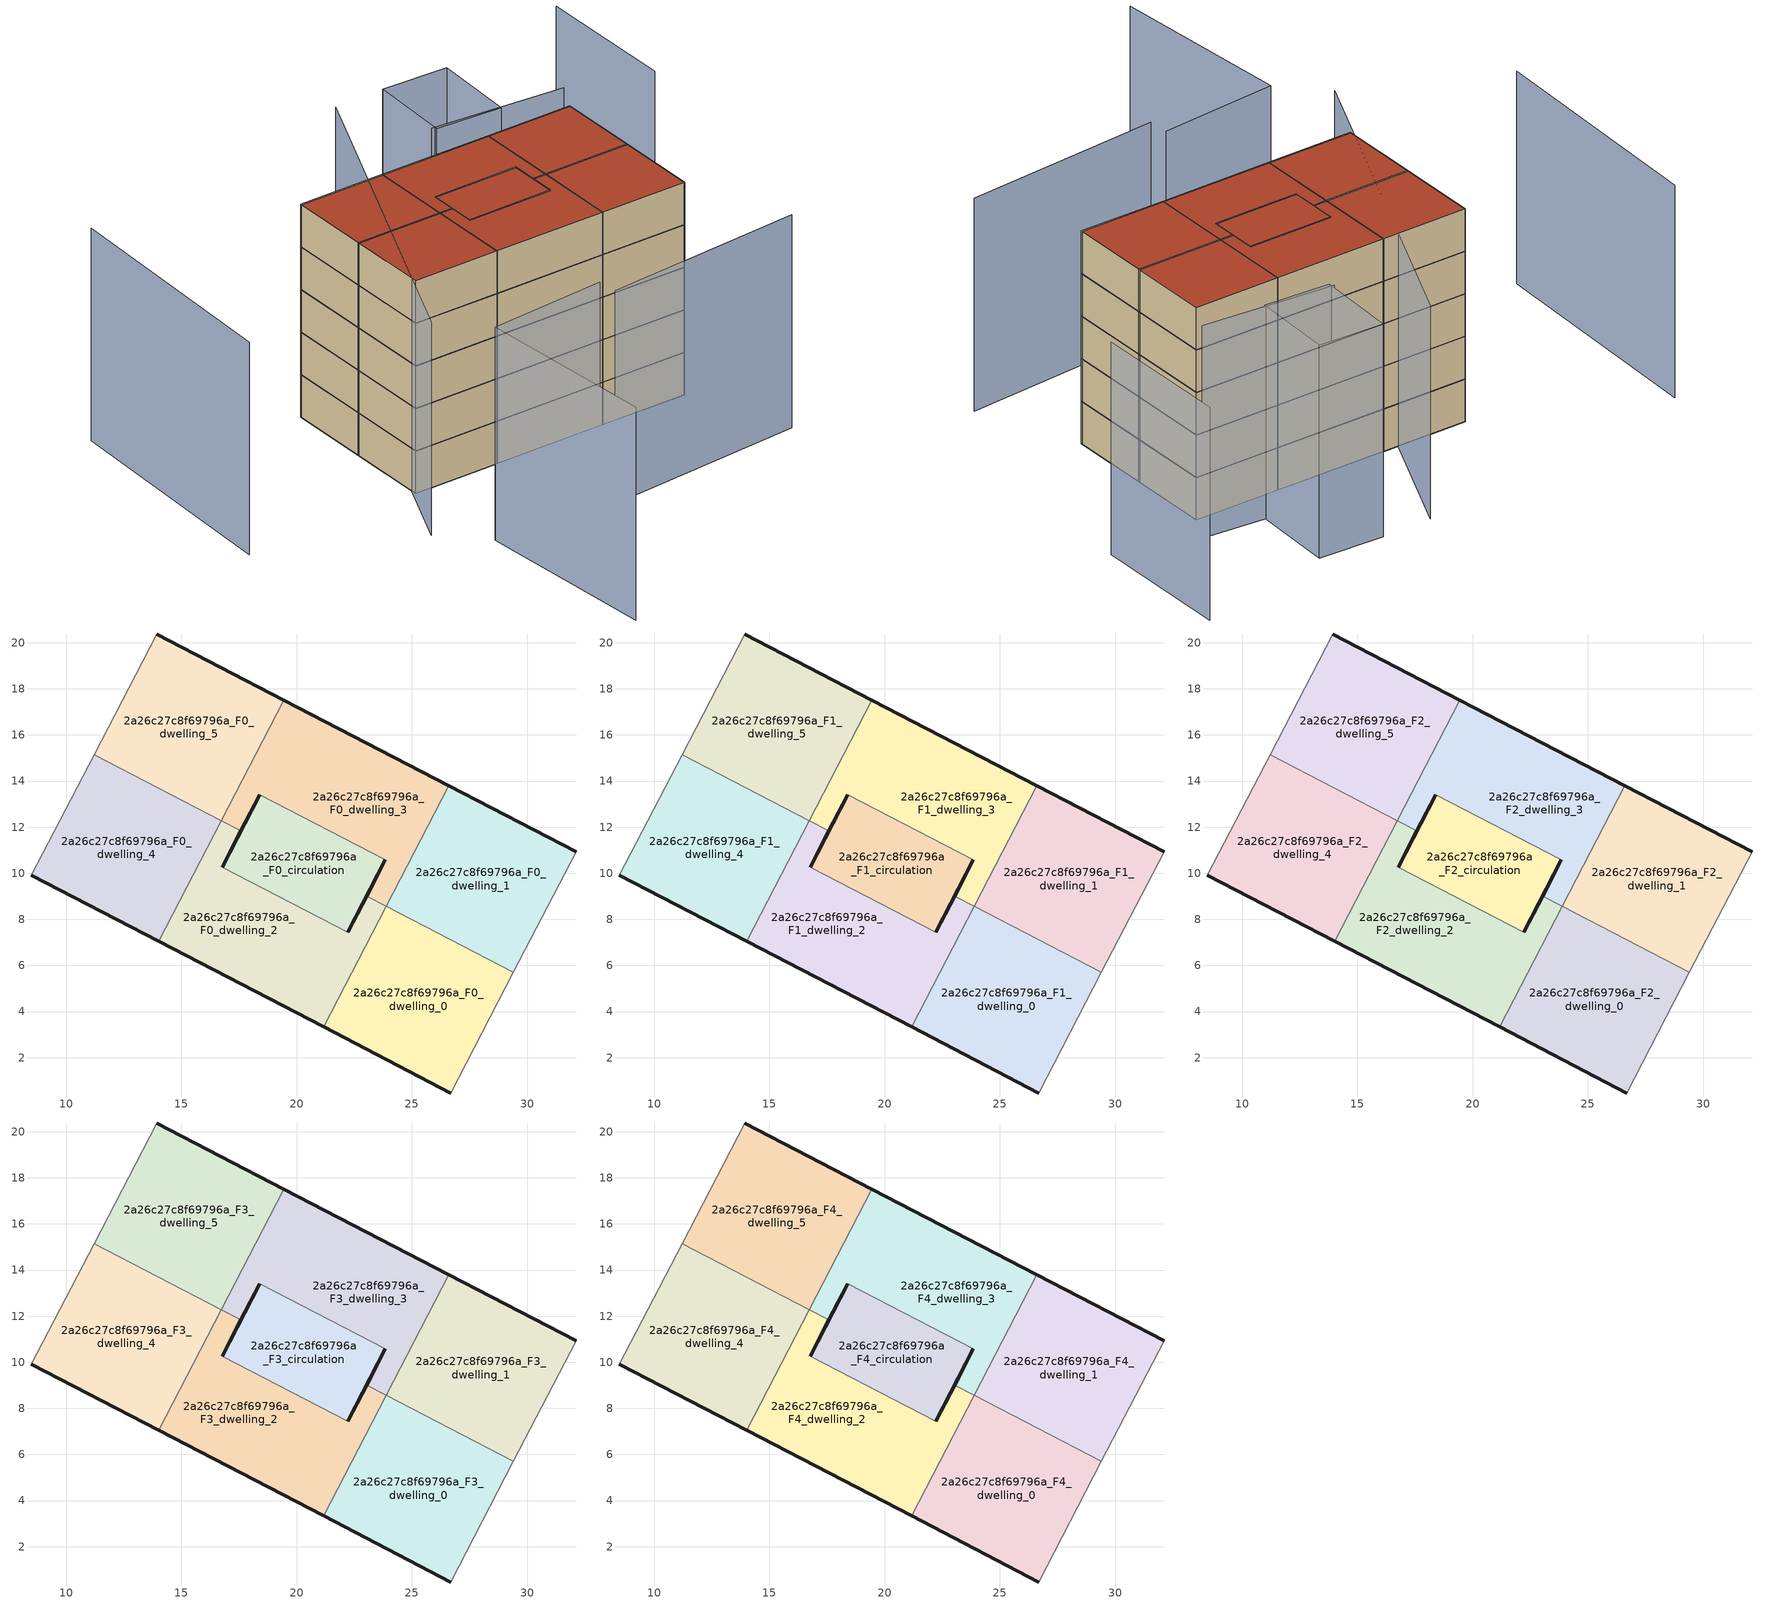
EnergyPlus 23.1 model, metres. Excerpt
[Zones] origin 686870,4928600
2a26c27c8f69796a_F0_dwelling_0
 floor ground (EU_floor_Construction): 26.68,0.47 29.4,5.7 23.88,8.57 21.16,3.33 z0
 wall outside (EU_wall_Construction): 26.68,0.47 21.16,3.33 z0:3
 wall to 2a26c27c8f69796a_F0_dwelling_2 (EU_wall_Construction): 21.16,3.33 23.88,8.57 z0:3
 wall to 2a26c27c8f69796a_F0_dwelling_1 (EU_wall_Construction): 23.88,8.57 29.4,5.7 z0:3
 wall adiabatic (EU_wall_Construction): 29.4,5.7 26.68,0.47 z0:3
2a26c27c8f69796a_F0_dwelling_1
 floor ground (EU_floor_Construction): 29.4,5.7 32.12,10.93 26.6,13.8 23.88,8.57 z0
 wall outside (EU_wall_Construction): 26.6,13.8 32.12,10.93 z0:3
 wall to 2a26c27c8f69796a_F0_dwelling_3 (EU_wall_Construction): 23.88,8.57 26.6,13.8 z0:3
 wall adiabatic (EU_wall_Construction): 32.12,10.93 29.4,5.7 z0:3
2a26c27c8f69796a_F0_dwelling_2
 floor ground (EU_floor_Construction): 21.16,3.33 23.88,8.57 23.03,9.01 22.22,7.44 16.76,10.27 17.58,11.84 16.73,12.28 14.01,7.05 z0
 wall outside (EU_wall_Construction): 17.58,11.84 16.76,10.27 / 22.22,7.44 23.03,9.01 / 21.16,3.33 14.01,7.05 z0:3
 wall to 2a26c27c8f69796a_F0_dwelling_4 (EU_wall_Construction): 14.01,7.05 16.73,12.28 z0:3
 wall to 2a26c27c8f69796a_F0_dwelling_3 (EU_wall_Construction): 16.73,12.28 17.58,11.84 / 23.03,9.01 23.88,8.57 z0:3
 wall to 2a26c27c8f69796a_F0_circulation (EU_wall_Construction): 16.76,10.27 22.22,7.44 z0:3
2a26c27c8f69796a_F0_dwelling_3
 floor ground (EU_floor_Construction): 23.88,8.57 26.6,13.8 19.44,17.51 16.73,12.28 17.58,11.84 18.39,13.41 23.85,10.58 23.03,9.01 z0
 wall outside (EU_wall_Construction): 23.03,9.01 23.85,10.58 / 18.39,13.41 17.58,11.84 / 19.44,17.51 26.6,13.8 z0:3
 wall to 2a26c27c8f69796a_F0_circulation (EU_wall_Construction): 23.85,10.58 18.39,13.41 z0:3
 wall to 2a26c27c8f69796a_F0_dwelling_5 (EU_wall_Construction): 16.73,12.28 19.44,17.51 z0:3
2a26c27c8f69796a_F0_dwelling_4
 floor ground (EU_floor_Construction): 14.01,7.05 16.73,12.28 11.21,15.15 8.49,9.92 z0
 wall outside (EU_wall_Construction): 14.01,7.05 8.49,9.92 z0:3
 wall adiabatic (EU_wall_Construction): 8.49,9.92 11.21,15.15 z0:3
 wall to 2a26c27c8f69796a_F0_dwelling_5 (EU_wall_Construction): 11.21,15.15 16.73,12.28 z0:3
2a26c27c8f69796a_F0_dwelling_5
 floor ground (EU_floor_Construction): 16.73,12.28 19.44,17.51 13.93,20.38 11.21,15.15 z0
 wall outside (EU_wall_Construction): 13.93,20.38 19.44,17.51 z0:3
 wall adiabatic (EU_wall_Construction): 11.21,15.15 13.93,20.38 z0:3
2a26c27c8f69796a_F0_circulation
 floor ground (EU_floor_Construction): 22.22,7.44 23.85,10.58 18.39,13.41 16.76,10.27 z0
 wall outside (EU_wall_Construction): 23.85,10.58 22.22,7.44 / 16.76,10.27 18.39,13.41 z0:3
2a26c27c8f69796a_F1_dwelling_0
 floor to 2a26c27c8f69796a_F0_dwelling_0 (EU_floor_Construction): 26.68,0.47 29.4,5.7 23.88,8.57 21.16,3.33 z3
 wall outside (EU_wall_Construction): 26.68,0.47 21.16,3.33 z3:6
 wall to 2a26c27c8f69796a_F1_dwelling_2 (EU_wall_Construction): 21.16,3.33 23.88,8.57 z3:6
 wall to 2a26c27c8f69796a_F1_dwelling_1 (EU_wall_Construction): 23.88,8.57 29.4,5.7 z3:6
 wall adiabatic (EU_wall_Construction): 29.4,5.7 26.68,0.47 z3:6
2a26c27c8f69796a_F1_dwelling_1
 floor to 2a26c27c8f69796a_F0_dwelling_1 (EU_floor_Construction): 29.4,5.7 32.12,10.93 26.6,13.8 23.88,8.57 z3
 wall outside (EU_wall_Construction): 26.6,13.8 32.12,10.93 z3:6
 wall to 2a26c27c8f69796a_F1_dwelling_3 (EU_wall_Construction): 23.88,8.57 26.6,13.8 z3:6
 wall adiabatic (EU_wall_Construction): 32.12,10.93 29.4,5.7 z3:6
2a26c27c8f69796a_F1_dwelling_2
 floor to 2a26c27c8f69796a_F0_dwelling_2 (EU_floor_Construction): 21.16,3.33 23.88,8.57 23.03,9.01 22.22,7.44 16.76,10.27 17.58,11.84 16.73,12.28 14.01,7.05 z3
 wall outside (EU_wall_Construction): 17.58,11.84 16.76,10.27 / 22.22,7.44 23.03,9.01 / 21.16,3.33 14.01,7.05 z3:6
 wall to 2a26c27c8f69796a_F1_dwelling_4 (EU_wall_Construction): 14.01,7.05 16.73,12.28 z3:6
 wall to 2a26c27c8f69796a_F1_dwelling_3 (EU_wall_Construction): 16.73,12.28 17.58,11.84 / 23.03,9.01 23.88,8.57 z3:6
 wall to 2a26c27c8f69796a_F1_circulation (EU_wall_Construction): 16.76,10.27 22.22,7.44 z3:6
2a26c27c8f69796a_F1_dwelling_3
 floor to 2a26c27c8f69796a_F0_dwelling_3 (EU_floor_Construction): 23.88,8.57 26.6,13.8 19.44,17.51 16.73,12.28 17.58,11.84 18.39,13.41 23.85,10.58 23.03,9.01 z3
 wall outside (EU_wall_Construction): 23.03,9.01 23.85,10.58 / 18.39,13.41 17.58,11.84 / 19.44,17.51 26.6,13.8 z3:6
 wall to 2a26c27c8f69796a_F1_circulation (EU_wall_Construction): 23.85,10.58 18.39,13.41 z3:6
 wall to 2a26c27c8f69796a_F1_dwelling_5 (EU_wall_Construction): 16.73,12.28 19.44,17.51 z3:6
2a26c27c8f69796a_F1_dwelling_4
 floor to 2a26c27c8f69796a_F0_dwelling_4 (EU_floor_Construction): 14.01,7.05 16.73,12.28 11.21,15.15 8.49,9.92 z3
 wall outside (EU_wall_Construction): 14.01,7.05 8.49,9.92 z3:6
 wall adiabatic (EU_wall_Construction): 8.49,9.92 11.21,15.15 z3:6
 wall to 2a26c27c8f69796a_F1_dwelling_5 (EU_wall_Construction): 11.21,15.15 16.73,12.28 z3:6
2a26c27c8f69796a_F1_dwelling_5
 floor to 2a26c27c8f69796a_F0_dwelling_5 (EU_floor_Construction): 16.73,12.28 19.44,17.51 13.93,20.38 11.21,15.15 z3
 wall outside (EU_wall_Construction): 13.93,20.38 19.44,17.51 z3:6
 wall adiabatic (EU_wall_Construction): 11.21,15.15 13.93,20.38 z3:6
2a26c27c8f69796a_F1_circulation
 floor to 2a26c27c8f69796a_F0_circulation (EU_floor_Construction): 22.22,7.44 23.85,10.58 18.39,13.41 16.76,10.27 z3
 wall outside (EU_wall_Construction): 23.85,10.58 22.22,7.44 / 16.76,10.27 18.39,13.41 z3:6
2a26c27c8f69796a_F2_dwelling_0
 floor to 2a26c27c8f69796a_F1_dwelling_0 (EU_floor_Construction): 26.68,0.47 29.4,5.7 23.88,8.57 21.16,3.33 z6
 wall outside (EU_wall_Construction): 26.68,0.47 21.16,3.33 z6:9
 wall to 2a26c27c8f69796a_F2_dwelling_2 (EU_wall_Construction): 21.16,3.33 23.88,8.57 z6:9
 wall to 2a26c27c8f69796a_F2_dwelling_1 (EU_wall_Construction): 23.88,8.57 29.4,5.7 z6:9
 wall adiabatic (EU_wall_Construction): 29.4,5.7 26.68,0.47 z6:9
2a26c27c8f69796a_F2_dwelling_1
 floor to 2a26c27c8f69796a_F1_dwelling_1 (EU_floor_Construction): 29.4,5.7 32.12,10.93 26.6,13.8 23.88,8.57 z6
 wall outside (EU_wall_Construction): 26.6,13.8 32.12,10.93 z6:9
 wall to 2a26c27c8f69796a_F2_dwelling_3 (EU_wall_Construction): 23.88,8.57 26.6,13.8 z6:9
 wall adiabatic (EU_wall_Construction): 32.12,10.93 29.4,5.7 z6:9
2a26c27c8f69796a_F2_dwelling_2
 floor to 2a26c27c8f69796a_F1_dwelling_2 (EU_floor_Construction): 21.16,3.33 23.88,8.57 23.03,9.01 22.22,7.44 16.76,10.27 17.58,11.84 16.73,12.28 14.01,7.05 z6
 wall outside (EU_wall_Construction): 17.58,11.84 16.76,10.27 / 22.22,7.44 23.03,9.01 / 21.16,3.33 14.01,7.05 z6:9
 wall to 2a26c27c8f69796a_F2_dwelling_4 (EU_wall_Construction): 14.01,7.05 16.73,12.28 z6:9
 wall to 2a26c27c8f69796a_F2_dwelling_3 (EU_wall_Construction): 16.73,12.28 17.58,11.84 / 23.03,9.01 23.88,8.57 z6:9
 wall to 2a26c27c8f69796a_F2_circulation (EU_wall_Construction): 16.76,10.27 22.22,7.44 z6:9
2a26c27c8f69796a_F2_dwelling_3
 floor to 2a26c27c8f69796a_F1_dwelling_3 (EU_floor_Construction): 23.88,8.57 26.6,13.8 19.44,17.51 16.73,12.28 17.58,11.84 18.39,13.41 23.85,10.58 23.03,9.01 z6
 wall outside (EU_wall_Construction): 23.03,9.01 23.85,10.58 / 18.39,13.41 17.58,11.84 / 19.44,17.51 26.6,13.8 z6:9
 wall to 2a26c27c8f69796a_F2_circulation (EU_wall_Construction): 23.85,10.58 18.39,13.41 z6:9
 wall to 2a26c27c8f69796a_F2_dwelling_5 (EU_wall_Construction): 16.73,12.28 19.44,17.51 z6:9
2a26c27c8f69796a_F2_dwelling_4
 floor to 2a26c27c8f69796a_F1_dwelling_4 (EU_floor_Construction): 14.01,7.05 16.73,12.28 11.21,15.15 8.49,9.92 z6
 wall outside (EU_wall_Construction): 14.01,7.05 8.49,9.92 z6:9
 wall adiabatic (EU_wall_Construction): 8.49,9.92 11.21,15.15 z6:9
 wall to 2a26c27c8f69796a_F2_dwelling_5 (EU_wall_Construction): 11.21,15.15 16.73,12.28 z6:9
2a26c27c8f69796a_F2_dwelling_5
 floor to 2a26c27c8f69796a_F1_dwelling_5 (EU_floor_Construction): 16.73,12.28 19.44,17.51 13.93,20.38 11.21,15.15 z6
 wall outside (EU_wall_Construction): 13.93,20.38 19.44,17.51 z6:9
 wall adiabatic (EU_wall_Construction): 11.21,15.15 13.93,20.38 z6:9
2a26c27c8f69796a_F2_circulation
 floor to 2a26c27c8f69796a_F1_circulation (EU_floor_Construction): 22.22,7.44 23.85,10.58 18.39,13.41 16.76,10.27 z6
 wall outside (EU_wall_Construction): 23.85,10.58 22.22,7.44 / 16.76,10.27 18.39,13.41 z6:9
2a26c27c8f69796a_F3_dwelling_0
 floor to 2a26c27c8f69796a_F2_dwelling_0 (EU_floor_Construction): 26.68,0.47 29.4,5.7 23.88,8.57 21.16,3.33 z9
 wall outside (EU_wall_Construction): 26.68,0.47 21.16,3.33 z9:12
 wall to 2a26c27c8f69796a_F3_dwelling_2 (EU_wall_Construction): 21.16,3.33 23.88,8.57 z9:12
 wall to 2a26c27c8f69796a_F3_dwelling_1 (EU_wall_Construction): 23.88,8.57 29.4,5.7 z9:12
 wall adiabatic (EU_wall_Construction): 29.4,5.7 26.68,0.47 z9:12
2a26c27c8f69796a_F3_dwelling_1
 floor to 2a26c27c8f69796a_F2_dwelling_1 (EU_floor_Construction): 29.4,5.7 32.12,10.93 26.6,13.8 23.88,8.57 z9
 wall outside (EU_wall_Construction): 26.6,13.8 32.12,10.93 z9:12
 wall to 2a26c27c8f69796a_F3_dwelling_3 (EU_wall_Construction): 23.88,8.57 26.6,13.8 z9:12
 wall adiabatic (EU_wall_Construction): 32.12,10.93 29.4,5.7 z9:12
2a26c27c8f69796a_F3_dwelling_2
 floor to 2a26c27c8f69796a_F2_dwelling_2 (EU_floor_Construction): 21.16,3.33 23.88,8.57 23.03,9.01 22.22,7.44 16.76,10.27 17.58,11.84 16.73,12.28 14.01,7.05 z9
 wall outside (EU_wall_Construction): 17.58,11.84 16.76,10.27 / 22.22,7.44 23.03,9.01 / 21.16,3.33 14.01,7.05 z9:12
 wall to 2a26c27c8f69796a_F3_dwelling_4 (EU_wall_Construction): 14.01,7.05 16.73,12.28 z9:12
 wall to 2a26c27c8f69796a_F3_dwelling_3 (EU_wall_Construction): 16.73,12.28 17.58,11.84 / 23.03,9.01 23.88,8.57 z9:12
 wall to 2a26c27c8f69796a_F3_circulation (EU_wall_Construction): 16.76,10.27 22.22,7.44 z9:12
2a26c27c8f69796a_F3_dwelling_3
 floor to 2a26c27c8f69796a_F2_dwelling_3 (EU_floor_Construction): 23.88,8.57 26.6,13.8 19.44,17.51 16.73,12.28 17.58,11.84 18.39,13.41 23.85,10.58 23.03,9.01 z9
 wall outside (EU_wall_Construction): 23.03,9.01 23.85,10.58 / 18.39,13.41 17.58,11.84 / 19.44,17.51 26.6,13.8 z9:12
 wall to 2a26c27c8f69796a_F3_circulation (EU_wall_Construction): 23.85,10.58 18.39,13.41 z9:12
 wall to 2a26c27c8f69796a_F3_dwelling_5 (EU_wall_Construction): 16.73,12.28 19.44,17.51 z9:12
2a26c27c8f69796a_F3_dwelling_4
 floor to 2a26c27c8f69796a_F2_dwelling_4 (EU_floor_Construction): 14.01,7.05 16.73,12.28 11.21,15.15 8.49,9.92 z9
 wall outside (EU_wall_Construction): 14.01,7.05 8.49,9.92 z9:12
 wall adiabatic (EU_wall_Construction): 8.49,9.92 11.21,15.15 z9:12
 wall to 2a26c27c8f69796a_F3_dwelling_5 (EU_wall_Construction): 11.21,15.15 16.73,12.28 z9:12
2a26c27c8f69796a_F3_dwelling_5
 floor to 2a26c27c8f69796a_F2_dwelling_5 (EU_floor_Construction): 16.73,12.28 19.44,17.51 13.93,20.38 11.21,15.15 z9
 wall outside (EU_wall_Construction): 13.93,20.38 19.44,17.51 z9:12
 wall adiabatic (EU_wall_Construction): 11.21,15.15 13.93,20.38 z9:12
2a26c27c8f69796a_F3_circulation
 floor to 2a26c27c8f69796a_F2_circulation (EU_floor_Construction): 22.22,7.44 23.85,10.58 18.39,13.41 16.76,10.27 z9
 wall outside (EU_wall_Construction): 23.85,10.58 22.22,7.44 / 16.76,10.27 18.39,13.41 z9:12
2a26c27c8f69796a_F4_dwelling_0
 floor to 2a26c27c8f69796a_F3_dwelling_0 (EU_floor_Construction): 26.68,0.47 29.4,5.7 23.88,8.57 21.16,3.33 z12
 wall outside (EU_wall_Construction): 26.68,0.47 21.16,3.33 z12:15
 wall to 2a26c27c8f69796a_F4_dwelling_2 (EU_wall_Construction): 21.16,3.33 23.88,8.57 z12:15
 wall to 2a26c27c8f69796a_F4_dwelling_1 (EU_wall_Construction): 23.88,8.57 29.4,5.7 z12:15
 wall adiabatic (EU_wall_Construction): 29.4,5.7 26.68,0.47 z12:15
 roof outside (EU_roof_Construction): 29.4,5.7 26.68,0.47 21.16,3.33 23.88,8.57 z15
2a26c27c8f69796a_F4_dwelling_1
 floor to 2a26c27c8f69796a_F3_dwelling_1 (EU_floor_Construction): 29.4,5.7 32.12,10.93 26.6,13.8 23.88,8.57 z12
 wall outside (EU_wall_Construction): 26.6,13.8 32.12,10.93 z12:15
 wall to 2a26c27c8f69796a_F4_dwelling_3 (EU_wall_Construction): 23.88,8.57 26.6,13.8 z12:15
 wall adiabatic (EU_wall_Construction): 32.12,10.93 29.4,5.7 z12:15
 roof outside (EU_roof_Construction): 32.12,10.93 29.4,5.7 23.88,8.57 26.6,13.8 z15
2a26c27c8f69796a_F4_dwelling_2
 floor to 2a26c27c8f69796a_F3_dwelling_2 (EU_floor_Construction): 21.16,3.33 23.88,8.57 23.03,9.01 22.22,7.44 16.76,10.27 17.58,11.84 16.73,12.28 14.01,7.05 z12
 wall outside (EU_wall_Construction): 17.58,11.84 16.76,10.27 / 22.22,7.44 23.03,9.01 / 21.16,3.33 14.01,7.05 z12:15
 wall to 2a26c27c8f69796a_F4_dwelling_4 (EU_wall_Construction): 14.01,7.05 16.73,12.28 z12:15
 wall to 2a26c27c8f69796a_F4_dwelling_3 (EU_wall_Construction): 16.73,12.28 17.58,11.84 / 23.03,9.01 23.88,8.57 z12:15
 wall to 2a26c27c8f69796a_F4_circulation (EU_wall_Construction): 16.76,10.27 22.22,7.44 z12:15
 roof outside (EU_roof_Construction): 23.03,9.01 23.88,8.57 21.16,3.33 14.01,7.05 16.73,12.28 17.58,11.84 16.76,10.27 22.22,7.44 z15
2a26c27c8f69796a_F4_dwelling_3
 floor to 2a26c27c8f69796a_F3_dwelling_3 (EU_floor_Construction): 23.88,8.57 26.6,13.8 19.44,17.51 16.73,12.28 17.58,11.84 18.39,13.41 23.85,10.58 23.03,9.01 z12
 wall outside (EU_wall_Construction): 23.03,9.01 23.85,10.58 / 18.39,13.41 17.58,11.84 / 19.44,17.51 26.6,13.8 z12:15
 wall to 2a26c27c8f69796a_F4_circulation (EU_wall_Construction): 23.85,10.58 18.39,13.41 z12:15
 wall to 2a26c27c8f69796a_F4_dwelling_5 (EU_wall_Construction): 16.73,12.28 19.44,17.51 z12:15
 roof outside (EU_roof_Construction): 26.6,13.8 23.88,8.57 23.03,9.01 23.85,10.58 18.39,13.41 17.58,11.84 16.73,12.28 19.44,17.51 z15
2a26c27c8f69796a_F4_dwelling_4
 floor to 2a26c27c8f69796a_F3_dwelling_4 (EU_floor_Construction): 14.01,7.05 16.73,12.28 11.21,15.15 8.49,9.92 z12
 wall outside (EU_wall_Construction): 14.01,7.05 8.49,9.92 z12:15
 wall adiabatic (EU_wall_Construction): 8.49,9.92 11.21,15.15 z12:15
 wall to 2a26c27c8f69796a_F4_dwelling_5 (EU_wall_Construction): 11.21,15.15 16.73,12.28 z12:15
 roof outside (EU_roof_Construction): 16.73,12.28 14.01,7.05 8.49,9.92 11.21,15.15 z15
2a26c27c8f69796a_F4_dwelling_5
 floor to 2a26c27c8f69796a_F3_dwelling_5 (EU_floor_Construction): 16.73,12.28 19.44,17.51 13.93,20.38 11.21,15.15 z12
 wall outside (EU_wall_Construction): 13.93,20.38 19.44,17.51 z12:15
 wall adiabatic (EU_wall_Construction): 11.21,15.15 13.93,20.38 z12:15
 roof outside (EU_roof_Construction): 19.44,17.51 16.73,12.28 11.21,15.15 13.93,20.38 z15
2a26c27c8f69796a_F4_circulation
 floor to 2a26c27c8f69796a_F3_circulation (EU_floor_Construction): 22.22,7.44 23.85,10.58 18.39,13.41 16.76,10.27 z12
 wall outside (EU_wall_Construction): 23.85,10.58 22.22,7.44 / 16.76,10.27 18.39,13.41 z12:15
 roof outside (EU_roof_Construction): 23.85,10.58 22.22,7.44 16.76,10.27 18.39,13.41 z15
shading: 12.73,-1.62 25.92,-7.21 / 0.35,-9.03 5.45,3.04 / 5.45,3.04 13.29,-0.28 / 25.67,23.73 4.3,6.83 / 5.68,30.64 -2.76,15.76 / 38.23,8.13 42.84,17.06 / 33.96,12.24 25.93,17.29 / 28.96,22.12 33.04,19.74 / 33.04,19.74 30.06,14.6 / 30.06,14.6 25.97,16.98 / 25.97,16.98 28.96,22.12 z0:15
[Building]
EU S2 Campaign: North Axis=0; Terrain=City; Solar Distribution=FullExterior
[Site:Location]
Bologna: Latitude=44.5; Longitude=11.25; Time Zone=1; Elevation=37
[SizingPeriod:WeatherFileDays]
AnnualSizingPeriod: Begin Month=1; Begin Day of Month=1; End Month=12; End Day of Month=31; Day of Week for Start Day=Monday; Use Weather File Daylight Saving Period=No; Use Weather File Rain and Snow Indicators=No
[MATERIAL]
EU_InternalMass_Material: Roughness=MediumRough; Thickness=0.1; Conductivity=1; Density=1800; Specific Heat=900; Thermal Absorptance=0.9; Solar Absorptance=0.7; Visible Absorptance=0.7
[MATERIAL:NOMASS] Roughness=MediumRough; Thermal Absorptance=0.9; Solar Absorptance=0.7; Visible Absorptance=0.7
Name | Thermal Resistance
EU_wall_NoMass | 0.779417
EU_roof_NoMass | 0.435466
EU_floor_NoMass | 0.588222
[CONSTRUCTION]
EU_wall_Construction: EU_wall_NoMass
EU_roof_Construction: EU_roof_NoMass
EU_floor_Construction: EU_floor_NoMass
EU_InternalMass_Construction: EU_InternalMass_Material
[ZONE] Type=1; Multiplier=1; Ceiling Height=autocalculate; Floor Area=autocalculate; Part of Total Floor Area=Yes
Name | Volume
2a26c27c8f69796a_F0_dwelling_0; 2a26c27c8f69796a_F1_dwelling_0; 2a26c27c8f69796a_F2_dwelling_0; 2a26c27c8f69796a_F3_dwelling_0; 2a26c27c8f69796a_F4_dwelling_0; 2a26c27c8f69796a_F0_dwelling_4; 2a26c27c8f69796a_F1_dwelling_4; 2a26c27c8f69796a_F2_dwelling_4; 2a26c27c8f69796a_F3_dwelling_4; 2a26c27c8f69796a_F4_dwelling_4 | 110
2a26c27c8f69796a_F0_dwelling_1; 2a26c27c8f69796a_F1_dwelling_1; 2a26c27c8f69796a_F2_dwelling_1; 2a26c27c8f69796a_F3_dwelling_1; 2a26c27c8f69796a_F4_dwelling_1 | 110.005
2a26c27c8f69796a_F0_dwelling_2; 2a26c27c8f69796a_F1_dwelling_2; 2a26c27c8f69796a_F2_dwelling_2; 2a26c27c8f69796a_F3_dwelling_2; 2a26c27c8f69796a_F4_dwelling_2 | 109.999
2a26c27c8f69796a_F0_dwelling_3; 2a26c27c8f69796a_F1_dwelling_3; 2a26c27c8f69796a_F2_dwelling_3; 2a26c27c8f69796a_F3_dwelling_3; 2a26c27c8f69796a_F4_dwelling_3 | 109.986
2a26c27c8f69796a_F0_dwelling_5; 2a26c27c8f69796a_F1_dwelling_5; 2a26c27c8f69796a_F2_dwelling_5; 2a26c27c8f69796a_F3_dwelling_5; 2a26c27c8f69796a_F4_dwelling_5 | 110.018
2a26c27c8f69796a_F0_circulation; 2a26c27c8f69796a_F1_circulation; 2a26c27c8f69796a_F2_circulation; 2a26c27c8f69796a_F3_circulation; 2a26c27c8f69796a_F4_circulation | 65.2874
[INTERNALMASS] Construction=EU_InternalMass_Construction; Surface Area=36.6674
Name | Zone or ZoneList
2a26c27c8f69796a_F0_dwelling_0_EU_InternalMass | 2a26c27c8f69796a_F0_dwelling_0
2a26c27c8f69796a_F0_dwelling_1_EU_InternalMass | 2a26c27c8f69796a_F0_dwelling_1
2a26c27c8f69796a_F0_dwelling_2_EU_InternalMass | 2a26c27c8f69796a_F0_dwelling_2
2a26c27c8f69796a_F0_dwelling_3_EU_InternalMass | 2a26c27c8f69796a_F0_dwelling_3
2a26c27c8f69796a_F0_dwelling_4_EU_InternalMass | 2a26c27c8f69796a_F0_dwelling_4
2a26c27c8f69796a_F0_dwelling_5_EU_InternalMass | 2a26c27c8f69796a_F0_dwelling_5
2a26c27c8f69796a_F1_dwelling_0_EU_InternalMass | 2a26c27c8f69796a_F1_dwelling_0
2a26c27c8f69796a_F1_dwelling_1_EU_InternalMass | 2a26c27c8f69796a_F1_dwelling_1
2a26c27c8f69796a_F1_dwelling_2_EU_InternalMass | 2a26c27c8f69796a_F1_dwelling_2
2a26c27c8f69796a_F1_dwelling_3_EU_InternalMass | 2a26c27c8f69796a_F1_dwelling_3
2a26c27c8f69796a_F1_dwelling_4_EU_InternalMass | 2a26c27c8f69796a_F1_dwelling_4
2a26c27c8f69796a_F1_dwelling_5_EU_InternalMass | 2a26c27c8f69796a_F1_dwelling_5
2a26c27c8f69796a_F2_dwelling_0_EU_InternalMass | 2a26c27c8f69796a_F2_dwelling_0
2a26c27c8f69796a_F2_dwelling_1_EU_InternalMass | 2a26c27c8f69796a_F2_dwelling_1
2a26c27c8f69796a_F2_dwelling_2_EU_InternalMass | 2a26c27c8f69796a_F2_dwelling_2
2a26c27c8f69796a_F2_dwelling_3_EU_InternalMass | 2a26c27c8f69796a_F2_dwelling_3
2a26c27c8f69796a_F2_dwelling_4_EU_InternalMass | 2a26c27c8f69796a_F2_dwelling_4
2a26c27c8f69796a_F2_dwelling_5_EU_InternalMass | 2a26c27c8f69796a_F2_dwelling_5
2a26c27c8f69796a_F3_dwelling_0_EU_InternalMass | 2a26c27c8f69796a_F3_dwelling_0
2a26c27c8f69796a_F3_dwelling_1_EU_InternalMass | 2a26c27c8f69796a_F3_dwelling_1
2a26c27c8f69796a_F3_dwelling_2_EU_InternalMass | 2a26c27c8f69796a_F3_dwelling_2
2a26c27c8f69796a_F3_dwelling_3_EU_InternalMass | 2a26c27c8f69796a_F3_dwelling_3
2a26c27c8f69796a_F3_dwelling_4_EU_InternalMass | 2a26c27c8f69796a_F3_dwelling_4
2a26c27c8f69796a_F3_dwelling_5_EU_InternalMass | 2a26c27c8f69796a_F3_dwelling_5
2a26c27c8f69796a_F4_dwelling_0_EU_InternalMass | 2a26c27c8f69796a_F4_dwelling_0
2a26c27c8f69796a_F4_dwelling_1_EU_InternalMass | 2a26c27c8f69796a_F4_dwelling_1
2a26c27c8f69796a_F4_dwelling_2_EU_InternalMass | 2a26c27c8f69796a_F4_dwelling_2
2a26c27c8f69796a_F4_dwelling_3_EU_InternalMass | 2a26c27c8f69796a_F4_dwelling_3
2a26c27c8f69796a_F4_dwelling_4_EU_InternalMass | 2a26c27c8f69796a_F4_dwelling_4
2a26c27c8f69796a_F4_dwelling_5_EU_InternalMass | 2a26c27c8f69796a_F4_dwelling_5
[OTHEREQUIPMENT] Fuel Type=Electricity; Design Level Calculation Method=Watts/Area; Power per Zone Floor Area=1; Fraction Latent=0; Fraction Radiant=0; Fraction Lost=0; Carbon Dioxide Generation Rate=0; EndUse Subcategory=EU_Step8_InternalGains
Name | Zone or ZoneList or Space or SpaceList | Schedule
EU_Step8_InternalGain_2a26c27c8f69796a_F0_dwelling_0_f000 | 2a26c27c8f69796a_F0_dwelling_0 | EU_Step8_GainSchedule_2a26c27c8f69796a_F0_dwelling_0_f000
EU_Step8_InternalGain_2a26c27c8f69796a_F0_dwelling_1_f000 | 2a26c27c8f69796a_F0_dwelling_1 | EU_Step8_GainSchedule_2a26c27c8f69796a_F0_dwelling_1_f000
EU_Step8_InternalGain_2a26c27c8f69796a_F0_dwelling_2_f000 | 2a26c27c8f69796a_F0_dwelling_2 | EU_Step8_GainSchedule_2a26c27c8f69796a_F0_dwelling_2_f000
EU_Step8_InternalGain_2a26c27c8f69796a_F0_dwelling_3_f000 | 2a26c27c8f69796a_F0_dwelling_3 | EU_Step8_GainSchedule_2a26c27c8f69796a_F0_dwelling_3_f000
EU_Step8_InternalGain_2a26c27c8f69796a_F0_dwelling_4_f000 | 2a26c27c8f69796a_F0_dwelling_4 | EU_Step8_GainSchedule_2a26c27c8f69796a_F0_dwelling_4_f000
EU_Step8_InternalGain_2a26c27c8f69796a_F0_dwelling_5_f000 | 2a26c27c8f69796a_F0_dwelling_5 | EU_Step8_GainSchedule_2a26c27c8f69796a_F0_dwelling_5_f000
EU_Step8_InternalGain_2a26c27c8f69796a_F1_dwelling_0_f000 | 2a26c27c8f69796a_F1_dwelling_0 | EU_Step8_GainSchedule_2a26c27c8f69796a_F1_dwelling_0_f000
EU_Step8_InternalGain_2a26c27c8f69796a_F1_dwelling_1_f000 | 2a26c27c8f69796a_F1_dwelling_1 | EU_Step8_GainSchedule_2a26c27c8f69796a_F1_dwelling_1_f000
EU_Step8_InternalGain_2a26c27c8f69796a_F1_dwelling_2_f000 | 2a26c27c8f69796a_F1_dwelling_2 | EU_Step8_GainSchedule_2a26c27c8f69796a_F1_dwelling_2_f000
EU_Step8_InternalGain_2a26c27c8f69796a_F1_dwelling_3_f000 | 2a26c27c8f69796a_F1_dwelling_3 | EU_Step8_GainSchedule_2a26c27c8f69796a_F1_dwelling_3_f000
EU_Step8_InternalGain_2a26c27c8f69796a_F1_dwelling_4_f000 | 2a26c27c8f69796a_F1_dwelling_4 | EU_Step8_GainSchedule_2a26c27c8f69796a_F1_dwelling_4_f000
EU_Step8_InternalGain_2a26c27c8f69796a_F1_dwelling_5_f000 | 2a26c27c8f69796a_F1_dwelling_5 | EU_Step8_GainSchedule_2a26c27c8f69796a_F1_dwelling_5_f000
EU_Step8_InternalGain_2a26c27c8f69796a_F2_dwelling_0_f000 | 2a26c27c8f69796a_F2_dwelling_0 | EU_Step8_GainSchedule_2a26c27c8f69796a_F2_dwelling_0_f000
EU_Step8_InternalGain_2a26c27c8f69796a_F2_dwelling_1_f000 | 2a26c27c8f69796a_F2_dwelling_1 | EU_Step8_GainSchedule_2a26c27c8f69796a_F2_dwelling_1_f000
EU_Step8_InternalGain_2a26c27c8f69796a_F2_dwelling_2_f000 | 2a26c27c8f69796a_F2_dwelling_2 | EU_Step8_GainSchedule_2a26c27c8f69796a_F2_dwelling_2_f000
EU_Step8_InternalGain_2a26c27c8f69796a_F2_dwelling_3_f000 | 2a26c27c8f69796a_F2_dwelling_3 | EU_Step8_GainSchedule_2a26c27c8f69796a_F2_dwelling_3_f000
EU_Step8_InternalGain_2a26c27c8f69796a_F2_dwelling_4_f000 | 2a26c27c8f69796a_F2_dwelling_4 | EU_Step8_GainSchedule_2a26c27c8f69796a_F2_dwelling_4_f000
EU_Step8_InternalGain_2a26c27c8f69796a_F2_dwelling_5_f000 | 2a26c27c8f69796a_F2_dwelling_5 | EU_Step8_GainSchedule_2a26c27c8f69796a_F2_dwelling_5_f000
EU_Step8_InternalGain_2a26c27c8f69796a_F3_dwelling_0_f000 | 2a26c27c8f69796a_F3_dwelling_0 | EU_Step8_GainSchedule_2a26c27c8f69796a_F3_dwelling_0_f000
EU_Step8_InternalGain_2a26c27c8f69796a_F3_dwelling_1_f000 | 2a26c27c8f69796a_F3_dwelling_1 | EU_Step8_GainSchedule_2a26c27c8f69796a_F3_dwelling_1_f000
EU_Step8_InternalGain_2a26c27c8f69796a_F3_dwelling_2_f000 | 2a26c27c8f69796a_F3_dwelling_2 | EU_Step8_GainSchedule_2a26c27c8f69796a_F3_dwelling_2_f000
EU_Step8_InternalGain_2a26c27c8f69796a_F3_dwelling_3_f000 | 2a26c27c8f69796a_F3_dwelling_3 | EU_Step8_GainSchedule_2a26c27c8f69796a_F3_dwelling_3_f000
EU_Step8_InternalGain_2a26c27c8f69796a_F3_dwelling_4_f000 | 2a26c27c8f69796a_F3_dwelling_4 | EU_Step8_GainSchedule_2a26c27c8f69796a_F3_dwelling_4_f000
EU_Step8_InternalGain_2a26c27c8f69796a_F3_dwelling_5_f000 | 2a26c27c8f69796a_F3_dwelling_5 | EU_Step8_GainSchedule_2a26c27c8f69796a_F3_dwelling_5_f000
EU_Step8_InternalGain_2a26c27c8f69796a_F4_dwelling_0_f000 | 2a26c27c8f69796a_F4_dwelling_0 | EU_Step8_GainSchedule_2a26c27c8f69796a_F4_dwelling_0_f000
EU_Step8_InternalGain_2a26c27c8f69796a_F4_dwelling_1_f000 | 2a26c27c8f69796a_F4_dwelling_1 | EU_Step8_GainSchedule_2a26c27c8f69796a_F4_dwelling_1_f000
EU_Step8_InternalGain_2a26c27c8f69796a_F4_dwelling_2_f000 | 2a26c27c8f69796a_F4_dwelling_2 | EU_Step8_GainSchedule_2a26c27c8f69796a_F4_dwelling_2_f000
EU_Step8_InternalGain_2a26c27c8f69796a_F4_dwelling_3_f000 | 2a26c27c8f69796a_F4_dwelling_3 | EU_Step8_GainSchedule_2a26c27c8f69796a_F4_dwelling_3_f000
EU_Step8_InternalGain_2a26c27c8f69796a_F4_dwelling_4_f000 | 2a26c27c8f69796a_F4_dwelling_4 | EU_Step8_GainSchedule_2a26c27c8f69796a_F4_dwelling_4_f000
EU_Step8_InternalGain_2a26c27c8f69796a_F4_dwelling_5_f000 | 2a26c27c8f69796a_F4_dwelling_5 | EU_Step8_GainSchedule_2a26c27c8f69796a_F4_dwelling_5_f000
[ZONEINFILTRATION:DESIGNFLOWRATE] Schedule=EU_AlwaysOn; Design Flow Rate Calculation Method=Flow/Area; Flow Rate per Floor Area=0.0005; Constant Term Coefficient=1; Temperature Term Coefficient=0; Velocity Term Coefficient=0; Velocity Squared Term Coefficient=0
Name | Zone or ZoneList or Space or SpaceList
EU_Circulation_Infiltration_2a26c27c8f69796a_F0_circulation | 2a26c27c8f69796a_F0_circulation
EU_Circulation_Infiltration_2a26c27c8f69796a_F1_circulation | 2a26c27c8f69796a_F1_circulation
EU_Circulation_Infiltration_2a26c27c8f69796a_F2_circulation | 2a26c27c8f69796a_F2_circulation
EU_Circulation_Infiltration_2a26c27c8f69796a_F3_circulation | 2a26c27c8f69796a_F3_circulation
EU_Circulation_Infiltration_2a26c27c8f69796a_F4_circulation | 2a26c27c8f69796a_F4_circulation
[ZONEVENTILATION:DESIGNFLOWRATE] Schedule=EU_AlwaysOn; Design Flow Rate Calculation Method=AirChanges/Hour; Air Changes per Hour=0.712058; Ventilation Type=Natural; Fan Pressure Rise=0; Fan Total Efficiency=1; Constant Term Coefficient=1; Temperature Term Coefficient=0; Velocity Term Coefficient=0; Velocity Squared Term Coefficient=0; Minimum Indoor Temperature=-100; Maximum Indoor Temperature=100; Delta Temperature=-100; Minimum Outdoor Temperature=-100; Maximum Outdoor Temperature=100; Maximum Wind Speed=40
Name | Zone or ZoneList or Space or SpaceList
EU_ConstantAir_2a26c27c8f69796a_F0_dwelling_0 | 2a26c27c8f69796a_F0_dwelling_0
EU_ConstantAir_2a26c27c8f69796a_F0_dwelling_1 | 2a26c27c8f69796a_F0_dwelling_1
EU_ConstantAir_2a26c27c8f69796a_F0_dwelling_2 | 2a26c27c8f69796a_F0_dwelling_2
EU_ConstantAir_2a26c27c8f69796a_F0_dwelling_3 | 2a26c27c8f69796a_F0_dwelling_3
EU_ConstantAir_2a26c27c8f69796a_F0_dwelling_4 | 2a26c27c8f69796a_F0_dwelling_4
EU_ConstantAir_2a26c27c8f69796a_F0_dwelling_5 | 2a26c27c8f69796a_F0_dwelling_5
EU_ConstantAir_2a26c27c8f69796a_F1_dwelling_0 | 2a26c27c8f69796a_F1_dwelling_0
EU_ConstantAir_2a26c27c8f69796a_F1_dwelling_1 | 2a26c27c8f69796a_F1_dwelling_1
EU_ConstantAir_2a26c27c8f69796a_F1_dwelling_2 | 2a26c27c8f69796a_F1_dwelling_2
EU_ConstantAir_2a26c27c8f69796a_F1_dwelling_3 | 2a26c27c8f69796a_F1_dwelling_3
EU_ConstantAir_2a26c27c8f69796a_F1_dwelling_4 | 2a26c27c8f69796a_F1_dwelling_4
EU_ConstantAir_2a26c27c8f69796a_F1_dwelling_5 | 2a26c27c8f69796a_F1_dwelling_5
EU_ConstantAir_2a26c27c8f69796a_F2_dwelling_0 | 2a26c27c8f69796a_F2_dwelling_0
EU_ConstantAir_2a26c27c8f69796a_F2_dwelling_1 | 2a26c27c8f69796a_F2_dwelling_1
EU_ConstantAir_2a26c27c8f69796a_F2_dwelling_2 | 2a26c27c8f69796a_F2_dwelling_2
EU_ConstantAir_2a26c27c8f69796a_F2_dwelling_3 | 2a26c27c8f69796a_F2_dwelling_3
EU_ConstantAir_2a26c27c8f69796a_F2_dwelling_4 | 2a26c27c8f69796a_F2_dwelling_4
EU_ConstantAir_2a26c27c8f69796a_F2_dwelling_5 | 2a26c27c8f69796a_F2_dwelling_5
EU_ConstantAir_2a26c27c8f69796a_F3_dwelling_0 | 2a26c27c8f69796a_F3_dwelling_0
EU_ConstantAir_2a26c27c8f69796a_F3_dwelling_1 | 2a26c27c8f69796a_F3_dwelling_1
EU_ConstantAir_2a26c27c8f69796a_F3_dwelling_2 | 2a26c27c8f69796a_F3_dwelling_2
EU_ConstantAir_2a26c27c8f69796a_F3_dwelling_3 | 2a26c27c8f69796a_F3_dwelling_3
EU_ConstantAir_2a26c27c8f69796a_F3_dwelling_4 | 2a26c27c8f69796a_F3_dwelling_4
EU_ConstantAir_2a26c27c8f69796a_F3_dwelling_5 | 2a26c27c8f69796a_F3_dwelling_5
EU_ConstantAir_2a26c27c8f69796a_F4_dwelling_0 | 2a26c27c8f69796a_F4_dwelling_0
EU_ConstantAir_2a26c27c8f69796a_F4_dwelling_1 | 2a26c27c8f69796a_F4_dwelling_1
EU_ConstantAir_2a26c27c8f69796a_F4_dwelling_2 | 2a26c27c8f69796a_F4_dwelling_2
EU_ConstantAir_2a26c27c8f69796a_F4_dwelling_3 | 2a26c27c8f69796a_F4_dwelling_3
EU_ConstantAir_2a26c27c8f69796a_F4_dwelling_4 | 2a26c27c8f69796a_F4_dwelling_4
EU_ConstantAir_2a26c27c8f69796a_F4_dwelling_5 | 2a26c27c8f69796a_F4_dwelling_5
[HVACTEMPLATE:THERMOSTAT] Constant Heating Setpoint=20; Constant Cooling Setpoint=50
EU_HeatOnly_2a26c27c8f69796a_F0_dwelling_0; EU_HeatOnly_2a26c27c8f69796a_F0_dwelling_1; EU_HeatOnly_2a26c27c8f69796a_F0_dwelling_2; EU_HeatOnly_2a26c27c8f69796a_F0_dwelling_3; EU_HeatOnly_2a26c27c8f69796a_F0_dwelling_4; EU_HeatOnly_2a26c27c8f69796a_F0_dwelling_5; EU_HeatOnly_2a26c27c8f69796a_F1_dwelling_0; EU_HeatOnly_2a26c27c8f69796a_F1_dwelling_1; EU_HeatOnly_2a26c27c8f69796a_F1_dwelling_2; EU_HeatOnly_2a26c27c8f69796a_F1_dwelling_3; EU_HeatOnly_2a26c27c8f69796a_F1_dwelling_4; EU_HeatOnly_2a26c27c8f69796a_F1_dwelling_5; EU_HeatOnly_2a26c27c8f69796a_F2_dwelling_0; EU_HeatOnly_2a26c27c8f69796a_F2_dwelling_1; EU_HeatOnly_2a26c27c8f69796a_F2_dwelling_2; EU_HeatOnly_2a26c27c8f69796a_F2_dwelling_3; EU_HeatOnly_2a26c27c8f69796a_F2_dwelling_4; EU_HeatOnly_2a26c27c8f69796a_F2_dwelling_5; EU_HeatOnly_2a26c27c8f69796a_F3_dwelling_0; EU_HeatOnly_2a26c27c8f69796a_F3_dwelling_1; EU_HeatOnly_2a26c27c8f69796a_F3_dwelling_2; EU_HeatOnly_2a26c27c8f69796a_F3_dwelling_3; EU_HeatOnly_2a26c27c8f69796a_F3_dwelling_4; EU_HeatOnly_2a26c27c8f69796a_F3_dwelling_5; EU_HeatOnly_2a26c27c8f69796a_F4_dwelling_0; EU_HeatOnly_2a26c27c8f69796a_F4_dwelling_1; EU_HeatOnly_2a26c27c8f69796a_F4_dwelling_2; EU_HeatOnly_2a26c27c8f69796a_F4_dwelling_3; EU_HeatOnly_2a26c27c8f69796a_F4_dwelling_4; EU_HeatOnly_2a26c27c8f69796a_F4_dwelling_5
[HVACTEMPLATE:ZONE:IDEALLOADSAIRSYSTEM] System Availability Schedule=EU_AlwaysOn; Maximum Heating Supply Air Temperature=50; Minimum Cooling Supply Air Temperature=13; Maximum Heating Supply Air Humidity Ratio=0.0156; Minimum Cooling Supply Air Humidity Ratio=0.0077; Heating Limit=NoLimit; Cooling Limit=NoLimit; Heating Availability Schedule=EU_AlwaysOn; Cooling Availability Schedule=EU_CoolingOff; Dehumidification Control Type=ConstantSensibleHeatRatio; Cooling Sensible Heat Ratio=0.7; Dehumidification Setpoint=60; Humidification Control Type=None; Humidification Setpoint=30; Outdoor Air Method=None; Outdoor Air Flow Rate per Person=0.00944; Outdoor Air Flow Rate per Zone Floor Area=0; Outdoor Air Flow Rate per Zone=0; Demand Controlled Ventilation Type=None; Outdoor Air Economizer Type=NoEconomizer; Heat Recovery Type=None; Sensible Heat Recovery Effectiveness=0.7; Latent Heat Recovery Effectiveness=0.65
Name | Template Thermostat
2a26c27c8f69796a_F0_dwelling_0 | EU_HeatOnly_2a26c27c8f69796a_F0_dwelling_0
2a26c27c8f69796a_F0_dwelling_1 | EU_HeatOnly_2a26c27c8f69796a_F0_dwelling_1
2a26c27c8f69796a_F0_dwelling_2 | EU_HeatOnly_2a26c27c8f69796a_F0_dwelling_2
2a26c27c8f69796a_F0_dwelling_3 | EU_HeatOnly_2a26c27c8f69796a_F0_dwelling_3
2a26c27c8f69796a_F0_dwelling_4 | EU_HeatOnly_2a26c27c8f69796a_F0_dwelling_4
2a26c27c8f69796a_F0_dwelling_5 | EU_HeatOnly_2a26c27c8f69796a_F0_dwelling_5
2a26c27c8f69796a_F1_dwelling_0 | EU_HeatOnly_2a26c27c8f69796a_F1_dwelling_0
2a26c27c8f69796a_F1_dwelling_1 | EU_HeatOnly_2a26c27c8f69796a_F1_dwelling_1
2a26c27c8f69796a_F1_dwelling_2 | EU_HeatOnly_2a26c27c8f69796a_F1_dwelling_2
2a26c27c8f69796a_F1_dwelling_3 | EU_HeatOnly_2a26c27c8f69796a_F1_dwelling_3
2a26c27c8f69796a_F1_dwelling_4 | EU_HeatOnly_2a26c27c8f69796a_F1_dwelling_4
2a26c27c8f69796a_F1_dwelling_5 | EU_HeatOnly_2a26c27c8f69796a_F1_dwelling_5
2a26c27c8f69796a_F2_dwelling_0 | EU_HeatOnly_2a26c27c8f69796a_F2_dwelling_0
2a26c27c8f69796a_F2_dwelling_1 | EU_HeatOnly_2a26c27c8f69796a_F2_dwelling_1
2a26c27c8f69796a_F2_dwelling_2 | EU_HeatOnly_2a26c27c8f69796a_F2_dwelling_2
2a26c27c8f69796a_F2_dwelling_3 | EU_HeatOnly_2a26c27c8f69796a_F2_dwelling_3
2a26c27c8f69796a_F2_dwelling_4 | EU_HeatOnly_2a26c27c8f69796a_F2_dwelling_4
2a26c27c8f69796a_F2_dwelling_5 | EU_HeatOnly_2a26c27c8f69796a_F2_dwelling_5
2a26c27c8f69796a_F3_dwelling_0 | EU_HeatOnly_2a26c27c8f69796a_F3_dwelling_0
2a26c27c8f69796a_F3_dwelling_1 | EU_HeatOnly_2a26c27c8f69796a_F3_dwelling_1
2a26c27c8f69796a_F3_dwelling_2 | EU_HeatOnly_2a26c27c8f69796a_F3_dwelling_2
2a26c27c8f69796a_F3_dwelling_3 | EU_HeatOnly_2a26c27c8f69796a_F3_dwelling_3
2a26c27c8f69796a_F3_dwelling_4 | EU_HeatOnly_2a26c27c8f69796a_F3_dwelling_4
2a26c27c8f69796a_F3_dwelling_5 | EU_HeatOnly_2a26c27c8f69796a_F3_dwelling_5
2a26c27c8f69796a_F4_dwelling_0 | EU_HeatOnly_2a26c27c8f69796a_F4_dwelling_0
2a26c27c8f69796a_F4_dwelling_1 | EU_HeatOnly_2a26c27c8f69796a_F4_dwelling_1
2a26c27c8f69796a_F4_dwelling_2 | EU_HeatOnly_2a26c27c8f69796a_F4_dwelling_2
2a26c27c8f69796a_F4_dwelling_3 | EU_HeatOnly_2a26c27c8f69796a_F4_dwelling_3
2a26c27c8f69796a_F4_dwelling_4 | EU_HeatOnly_2a26c27c8f69796a_F4_dwelling_4
2a26c27c8f69796a_F4_dwelling_5 | EU_HeatOnly_2a26c27c8f69796a_F4_dwelling_5
[SIZING:ZONE] Zone Cooling Design Supply Air Temperature Input Method=SupplyAirTemperature; Zone Cooling Design Supply Air Temperature=13; Zone Heating Design Supply Air Temperature Input Method=SupplyAirTemperature; Zone Heating Design Supply Air Temperature=50; Zone Cooling Design Supply Air Humidity Ratio=0.008; Zone Heating Design Supply Air Humidity Ratio=0.008; Cooling Design Air Flow Method=DesignDay; Cooling Design Air Flow Rate=0; Cooling Minimum Air Flow per Zone Floor Area=0.000762; Cooling Minimum Air Flow=0; Cooling Minimum Air Flow Fraction=0.2; Heating Design Air Flow Method=DesignDay; Heating Design Air Flow Rate=0; Heating Maximum Air Flow per Zone Floor Area=0.002032; Heating Maximum Air Flow=0.141576; Heating Maximum Air Flow Fraction=0.3; Account for Dedicated Outdoor Air System=No; Dedicated Outdoor Air System Control Strategy=NeutralSupplyAir; Dedicated Outdoor Air Low Setpoint Temperature for Design=autosize; Dedicated Outdoor Air High Setpoint Temperature for Design=autosize; Zone Load Sizing Method=Sensible Load Only No Latent Load; Zone Latent Cooling Design Supply Air Humidity Ratio Input Method=HumidityRatioDifference; Zone Cooling Design Supply Air Humidity Ratio Difference=0.005; Zone Latent Heating Design Supply Air Humidity Ratio Input Method=HumidityRatioDifference; Zone Humidification Design Supply Air Humidity Ratio Difference=0.005
2a26c27c8f69796a_F0_dwelling_0; 2a26c27c8f69796a_F0_dwelling_1; 2a26c27c8f69796a_F0_dwelling_2; 2a26c27c8f69796a_F0_dwelling_3; 2a26c27c8f69796a_F0_dwelling_4; 2a26c27c8f69796a_F0_dwelling_5; 2a26c27c8f69796a_F1_dwelling_0; 2a26c27c8f69796a_F1_dwelling_1; 2a26c27c8f69796a_F1_dwelling_2; 2a26c27c8f69796a_F1_dwelling_3; 2a26c27c8f69796a_F1_dwelling_4; 2a26c27c8f69796a_F1_dwelling_5; 2a26c27c8f69796a_F2_dwelling_0; 2a26c27c8f69796a_F2_dwelling_1; 2a26c27c8f69796a_F2_dwelling_2; 2a26c27c8f69796a_F2_dwelling_3; 2a26c27c8f69796a_F2_dwelling_4; 2a26c27c8f69796a_F2_dwelling_5; 2a26c27c8f69796a_F3_dwelling_0; 2a26c27c8f69796a_F3_dwelling_1; 2a26c27c8f69796a_F3_dwelling_2; 2a26c27c8f69796a_F3_dwelling_3; 2a26c27c8f69796a_F3_dwelling_4; 2a26c27c8f69796a_F3_dwelling_5; 2a26c27c8f69796a_F4_dwelling_0; 2a26c27c8f69796a_F4_dwelling_1; 2a26c27c8f69796a_F4_dwelling_2; 2a26c27c8f69796a_F4_dwelling_3; 2a26c27c8f69796a_F4_dwelling_4; 2a26c27c8f69796a_F4_dwelling_5
[SCHEDULE:CONSTANT]
Name | Hourly Value
EU_AlwaysOn | 1
EU_CoolingOff | 0
[SCHEDULE:FILE] Column Number=1; Rows to Skip at Top=0; Number of Hours of Data=8760; Column Separator=Comma; Interpolate to Timestep=No; Minutes per Item=60; Adjust Schedule for Daylight Savings=Yes
Name | File
EU_Step8_GainSchedule_2a26c27c8f69796a_F0_dwelling_0_f000 | ../../schedules/2a26c27c8f69796a/2a26c27c8f69796a_F0_dwelling_0_f000_gain.csv
EU_Step8_GainSchedule_2a26c27c8f69796a_F0_dwelling_1_f000 | ../../schedules/2a26c27c8f69796a/2a26c27c8f69796a_F0_dwelling_1_f000_gain.csv
EU_Step8_GainSchedule_2a26c27c8f69796a_F0_dwelling_2_f000 | ../../schedules/2a26c27c8f69796a/2a26c27c8f69796a_F0_dwelling_2_f000_gain.csv
EU_Step8_GainSchedule_2a26c27c8f69796a_F0_dwelling_3_f000 | ../../schedules/2a26c27c8f69796a/2a26c27c8f69796a_F0_dwelling_3_f000_gain.csv
EU_Step8_GainSchedule_2a26c27c8f69796a_F0_dwelling_4_f000 | ../../schedules/2a26c27c8f69796a/2a26c27c8f69796a_F0_dwelling_4_f000_gain.csv
EU_Step8_GainSchedule_2a26c27c8f69796a_F0_dwelling_5_f000 | ../../schedules/2a26c27c8f69796a/2a26c27c8f69796a_F0_dwelling_5_f000_gain.csv
EU_Step8_GainSchedule_2a26c27c8f69796a_F1_dwelling_0_f000 | ../../schedules/2a26c27c8f69796a/2a26c27c8f69796a_F1_dwelling_0_f000_gain.csv
EU_Step8_GainSchedule_2a26c27c8f69796a_F1_dwelling_1_f000 | ../../schedules/2a26c27c8f69796a/2a26c27c8f69796a_F1_dwelling_1_f000_gain.csv
EU_Step8_GainSchedule_2a26c27c8f69796a_F1_dwelling_2_f000 | ../../schedules/2a26c27c8f69796a/2a26c27c8f69796a_F1_dwelling_2_f000_gain.csv
EU_Step8_GainSchedule_2a26c27c8f69796a_F1_dwelling_3_f000 | ../../schedules/2a26c27c8f69796a/2a26c27c8f69796a_F1_dwelling_3_f000_gain.csv
EU_Step8_GainSchedule_2a26c27c8f69796a_F1_dwelling_4_f000 | ../../schedules/2a26c27c8f69796a/2a26c27c8f69796a_F1_dwelling_4_f000_gain.csv
EU_Step8_GainSchedule_2a26c27c8f69796a_F1_dwelling_5_f000 | ../../schedules/2a26c27c8f69796a/2a26c27c8f69796a_F1_dwelling_5_f000_gain.csv
EU_Step8_GainSchedule_2a26c27c8f69796a_F2_dwelling_0_f000 | ../../schedules/2a26c27c8f69796a/2a26c27c8f69796a_F2_dwelling_0_f000_gain.csv
EU_Step8_GainSchedule_2a26c27c8f69796a_F2_dwelling_1_f000 | ../../schedules/2a26c27c8f69796a/2a26c27c8f69796a_F2_dwelling_1_f000_gain.csv
EU_Step8_GainSchedule_2a26c27c8f69796a_F2_dwelling_2_f000 | ../../schedules/2a26c27c8f69796a/2a26c27c8f69796a_F2_dwelling_2_f000_gain.csv
EU_Step8_GainSchedule_2a26c27c8f69796a_F2_dwelling_3_f000 | ../../schedules/2a26c27c8f69796a/2a26c27c8f69796a_F2_dwelling_3_f000_gain.csv
EU_Step8_GainSchedule_2a26c27c8f69796a_F2_dwelling_4_f000 | ../../schedules/2a26c27c8f69796a/2a26c27c8f69796a_F2_dwelling_4_f000_gain.csv
EU_Step8_GainSchedule_2a26c27c8f69796a_F2_dwelling_5_f000 | ../../schedules/2a26c27c8f69796a/2a26c27c8f69796a_F2_dwelling_5_f000_gain.csv
EU_Step8_GainSchedule_2a26c27c8f69796a_F3_dwelling_0_f000 | ../../schedules/2a26c27c8f69796a/2a26c27c8f69796a_F3_dwelling_0_f000_gain.csv
EU_Step8_GainSchedule_2a26c27c8f69796a_F3_dwelling_1_f000 | ../../schedules/2a26c27c8f69796a/2a26c27c8f69796a_F3_dwelling_1_f000_gain.csv
EU_Step8_GainSchedule_2a26c27c8f69796a_F3_dwelling_2_f000 | ../../schedules/2a26c27c8f69796a/2a26c27c8f69796a_F3_dwelling_2_f000_gain.csv
EU_Step8_GainSchedule_2a26c27c8f69796a_F3_dwelling_3_f000 | ../../schedules/2a26c27c8f69796a/2a26c27c8f69796a_F3_dwelling_3_f000_gain.csv
EU_Step8_GainSchedule_2a26c27c8f69796a_F3_dwelling_4_f000 | ../../schedules/2a26c27c8f69796a/2a26c27c8f69796a_F3_dwelling_4_f000_gain.csv
EU_Step8_GainSchedule_2a26c27c8f69796a_F3_dwelling_5_f000 | ../../schedules/2a26c27c8f69796a/2a26c27c8f69796a_F3_dwelling_5_f000_gain.csv
EU_Step8_GainSchedule_2a26c27c8f69796a_F4_dwelling_0_f000 | ../../schedules/2a26c27c8f69796a/2a26c27c8f69796a_F4_dwelling_0_f000_gain.csv
EU_Step8_GainSchedule_2a26c27c8f69796a_F4_dwelling_1_f000 | ../../schedules/2a26c27c8f69796a/2a26c27c8f69796a_F4_dwelling_1_f000_gain.csv
EU_Step8_GainSchedule_2a26c27c8f69796a_F4_dwelling_2_f000 | ../../schedules/2a26c27c8f69796a/2a26c27c8f69796a_F4_dwelling_2_f000_gain.csv
EU_Step8_GainSchedule_2a26c27c8f69796a_F4_dwelling_3_f000 | ../../schedules/2a26c27c8f69796a/2a26c27c8f69796a_F4_dwelling_3_f000_gain.csv
EU_Step8_GainSchedule_2a26c27c8f69796a_F4_dwelling_4_f000 | ../../schedules/2a26c27c8f69796a/2a26c27c8f69796a_F4_dwelling_4_f000_gain.csv
EU_Step8_GainSchedule_2a26c27c8f69796a_F4_dwelling_5_f000 | ../../schedules/2a26c27c8f69796a/2a26c27c8f69796a_F4_dwelling_5_f000_gain.csv
